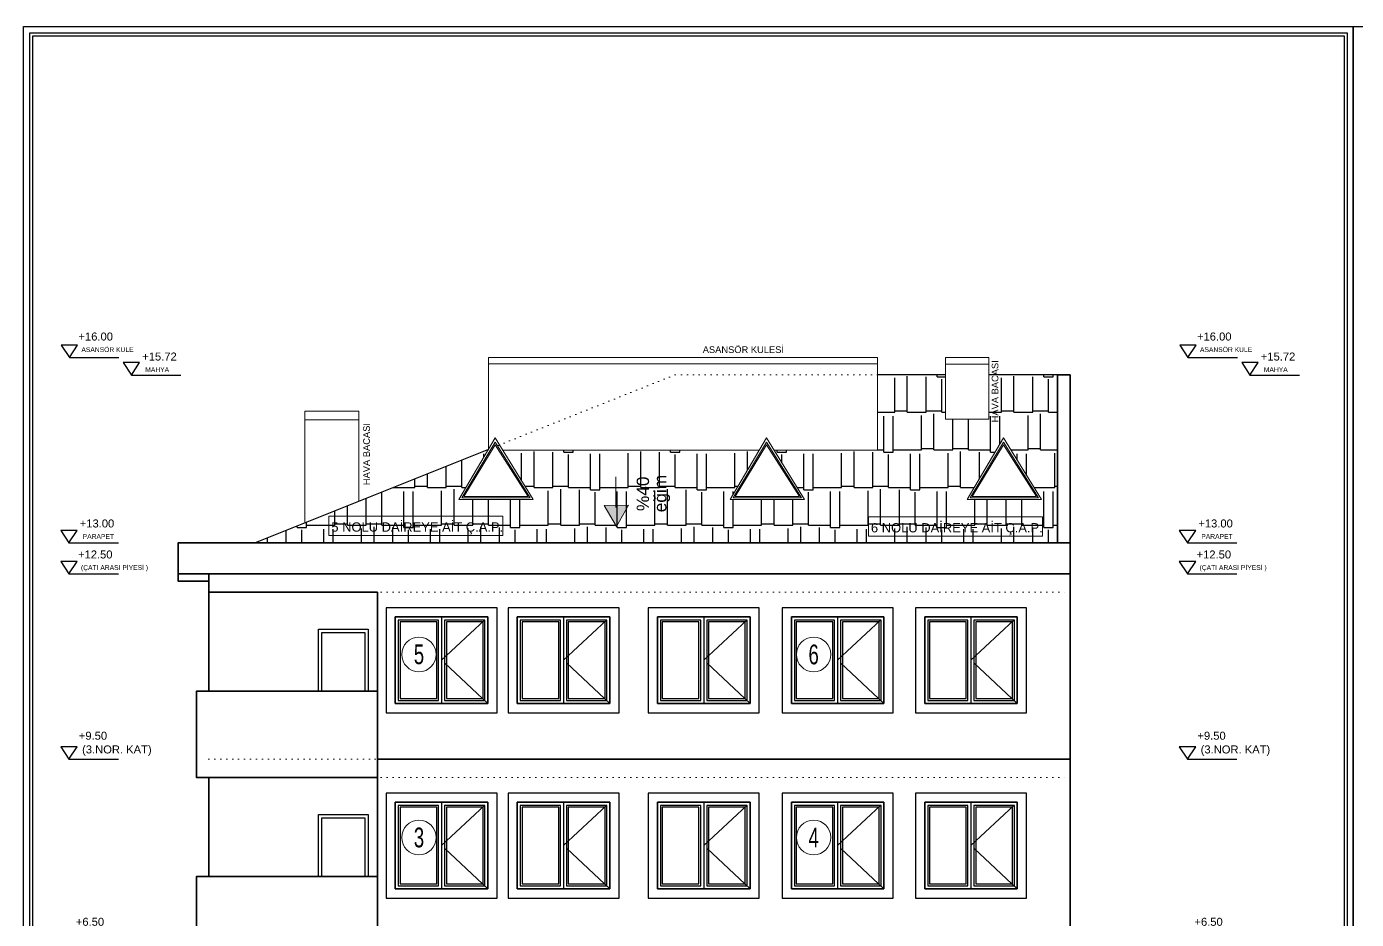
# Model space of a CAD drawing. Extents: x 386248 to 427517, y 4539405 to 4542296.
# Drawn here: x 412083 to 414237, y 4540850 to 4542296 of the extents above; entities that cross this region are included whole.
import ezdxf
from ezdxf.enums import TextEntityAlignment as Align

# ---------------------------------------------------------------- set-up
doc = ezdxf.new("R2010")
doc.units = 0
for name, pattern in [('DOT2', [3.175, 0, -3.175]), ('DUZ', [0]), ('HIDDEN', [9.525, 6.35, -3.175])]:
    doc.linetypes.add(name, pattern=pattern)
for name, color, linetype, lineweight in [('color8', 8, 'Continuous', 15), ('DUVAR', 4, 'Continuous', 35), ('GÖRÜNÜŞ', 9, 'Continuous', 30), ('GÖRÜNÜŞLER', 43, 'Continuous', 30), ('ince', 203, 'DUZ', 20), ('kapı', 233, 'Continuous', 25), ('KOTLAR', 63, 'Continuous', 30), ('MERDIVEN', 161, 'Continuous', 15), ('MIMARI', 2, 'Continuous', 20), ('tarama2', 8, 'Continuous', 25), ('TEFRİŞ', 103, 'Continuous', 18), ('YAZI', 7, 'Continuous', 25), ('YAZILAR', 1, 'Continuous', 30), ('ÇATI', 42, 'Continuous', 30)]:
    doc.layers.add(name, color=color, linetype=linetype, lineweight=lineweight)
for name, color, linetype in [('DIM', 7, 'Continuous'), ('DVAR', 24, 'Continuous'), ('pencere', 7, 'Continuous')]:
    doc.layers.add(name, color=color, linetype=linetype)
doc.styles.get("Standard").update_dxf_attribs({"font": 'arial.ttf'})
doc.styles.add('UNIV', font='', dxfattribs={"width": 0.7})
doc.styles.get('UNIV').set_extended_font_data('Comic Sans MS')

# ---------------------------------------------------------------- blocks, each defined once
blk = doc.blocks.new('G$C086A00F8')
blk.add_line((18.9, 80.4), (18.9, 30.3))
blk.add_lwpolyline([(39.4, 34.1), (19.7, 0), (0, 34)], close=True)
for points in [[(19.7, 0), (39.4, 34.1), (0, 34)], [(39.4, 34.1), (0, 34), (19.7, 0), (39.4, 34.1)], [(0, 34), (19.7, 0), (39.4, 34.1), (0, 34)]]:
    blk.add_solid(points)
for s, p in [('%40', (72.5, 24.7)), ('eğim', (100.6, 22.8))]:
    blk.add_text(s, height=20, rotation=90).set_placement(p)
blk = doc.blocks.new('AKS-NO')
blk.add_circle((0, 0), 35)
at = {"color": 7, "style": 'UNIV', "width": 0.7}
blk.add_attdef('AKS-NO', text='', height=40, dxfattribs=at).set_placement((0, 0), align=Align.MIDDLE)
blk = doc.blocks.new('KOT KE')
at = {"layer": 'GÖRÜNÜŞLER'}
for p, q in [((447067, 4403103.2), (447080.3, 4403083.2)), ((447093.6, 4403103.2), (447067, 4403103.2)), ((447080.3, 4403083.2), (447093.6, 4403103.2)), ((447080.3, 4403083.2), (447160.3, 4403083.2))]:
    blk.add_line(p, q, dxfattribs=at)
blk = doc.blocks.new('KOKKK')
at = {"layer": 'GÖRÜNÜŞLER'}
for p in [(-48634.8, 135792.5), (-48534.4, 135764.2), (-48635.5, 135492.5), (-48635.5, 135442.5), (-48635.5, 135142.5), (-48635.5, 134842.5), (-48635.5, 134542.5), (-48635.5, 134212.5), (-48631.5, 134192.5), (-48634.8, 133912.5), (-48634.8, 133852.5)]:
    blk.add_blockref('KOT KE', p, dxfattribs=at)
at = {"layer": 'GÖRÜNÜŞLER', "xscale": -1, "rotation": 180}
blk.add_blockref('KOT KE', (-48634.8, 8939998.9), dxfattribs=at)
at = {"layer": 'KOTLAR', "color": 1, "linetype": 'Continuous'}
for s, height, p in [('+16.00', 12.96, (398460.2, 4538903.2)), ('ASANSÖR KULE', 7.776, (398465, 4538884.6)), ('+15.72', 12.96, (398563.5, 4538870.8)), ('MAHYA', 7.78, (398568.4, 4538852.3)), ('+13.00', 12.96, (398462.3, 4538600.6)), ('PARAPET', 7.78, (398467.1, 4538582.1)), ('+12.50', 12.96, (398459.5, 4538550.4)), ('(ÇATI ARASI PİYESİ )', 7.776, (398464.3, 4538531.8)), ('+9.50', 12.96, (398460.8, 4538257)), ('(3.NOR. KAT)', 12.96, (398466.1, 4538234.8)), ('+6.50', 12.96, (398456, 4537955.8)), ('(2.NOR. KAT)', 12.96, (398461.3, 4537933.7)), ('+3.50', 12.96, (398458.7, 4537655.3)), ('(1.NOR. KAT)', 12.96, (398464, 4537633.2)), ('+0.20', 12.96, (398457.2, 4537316.1)), ('(ZEMİN KAT)', 7.776, (398462, 4537301.5)), ('-2.80', 12.96, (398460.2, 4537022.8)), ('(1.BODRUM KAT)', 7.776, (398465.1, 4537004.2)), ('-3.40', 12.96, (398460.2, 4536962.8)), ('TEMEL ALTI', 7.78, (398465.1, 4536944.2)), ('-3.60', 12.96, (398460.2, 4536919.4)), ('HAFRİYAT KOTU', 7.776, (398465.1, 4536902.5))]:
    blk.add_text(s, height=height, rotation=360, dxfattribs=at).set_placement(p)
at = {"layer": 'YAZI', "color": 20, "linetype": 'Continuous'}
for s, p in [('%%p0.00', (398469.2, 4537279.1)), ('161.18', (398471.1, 4537259.1))]:
    blk.add_text(s, height=12.44, dxfattribs=at).set_placement(p)

msp = doc.modelspace()

# ---------------------------------------------------------------- hatches: boundary and pattern name
at = {"layer": 'tarama2'}
h = msp.add_hatch(dxfattribs=at)
h.set_pattern_fill('AR-RSHKE', color=16, scale=0.2, angle=360)
h.set_pattern_definition([(360, (10856.12, -31.57), (129.54, 60.96), [30.48, -25.4, 35.56, -15.24, 45.72, -20.32]), (360, (10886.6, -29.03), (129.54, 60.96), [25.4, -96.52, 20.32, -30.48]), (360, (10947.56, -35.38), (129.54, 60.96), [15.24, -157.48]), (90, (10856.12, -31.568), (-43.18, 60.96), [58.42, -185.42]), (90, (10886.6, -31.568), (-43.18, 60.96), [57.15, -186.69]), (90, (10912, -31.568), (-43.18, 60.96), [53.34, -190.5]), (90, (10947.56, -35.378), (-43.18, 60.96), [58.42, -185.42]), (90, (10962.8, -35.378), (-43.18, 60.96), [58.42, -185.42]), (90, (11008.52, -31.568), (-43.18, 60.96), [55.88, -187.96])])
h.paths.add_polyline_path([(413461.526, 4541732.014), (413461.526, 4541610.014), (413293.948, 4541610.014), (413342.933, 4541530.014), (413222.933, 4541530.014), (413270.024, 4541610.014), (412854.618, 4541610.014), (412903.604, 4541530.014), (412783.604, 4541530.014), (412831.326, 4541611.087), (412621.526, 4541527.167), (412534.068, 4541492.184), (412453.644, 4541460.014), (413753.139, 4541460.014), (413753.139, 4541732.014), (413641.526, 4541732.014), (413641.526, 4541660.014), (413571.526, 4541660.014), (413571.526, 4541732.014)])
h.paths.add_polyline_path([(413606.74, 4541530.014), (413665.557, 4541629.934), (413726.74, 4541530.014)], flags=16)
h.paths.add_polyline_path([(413611.594, 4541533.014), (413665.557, 4541623.226), (413721.886, 4541533.014)], flags=0)
h.paths.add_polyline_path([(413614.83, 4541535.014), (413665.557, 4541618.754), (413718.65, 4541535.014)], flags=0)

# ---------------------------------------------------------------- linework, layer by layer
at = {"layer": 'color8'}
for p, q in [((412842.42, 4541629.934), (412783.604, 4541530.014)), ((412842.42, 4541629.934), (412903.604, 4541530.014)), ((413281.75, 4541629.934), (413222.933, 4541530.014)), ((413281.75, 4541629.934), (413342.933, 4541530.014)), ((413665.557, 4541629.934), (413606.74, 4541530.014)), ((413665.557, 4541629.934), (413726.74, 4541530.014)), ((412842.42, 4541623.226), (412788.458, 4541533.014)), ((412842.42, 4541618.754), (412791.694, 4541535.014)), ((412842.42, 4541623.226), (412898.75, 4541533.014)), ((412842.42, 4541618.754), (412895.514, 4541535.014)), ((413281.75, 4541623.226), (413227.788, 4541533.014)), ((413281.75, 4541618.754), (413231.024, 4541535.014)), ((413281.75, 4541623.226), (413338.079, 4541533.014)), ((413281.75, 4541618.754), (413334.843, 4541535.014)), ((413665.557, 4541623.226), (413611.594, 4541533.014)), ((413665.557, 4541618.754), (413614.83, 4541535.014)), ((413665.557, 4541623.226), (413721.886, 4541533.014)), ((413665.557, 4541618.754), (413718.65, 4541535.014)), ((412903.604, 4541530.014), (412783.604, 4541530.014)), ((412898.75, 4541533.014), (412788.458, 4541533.014)), ((412895.514, 4541535.014), (412791.694, 4541535.014)), ((413342.933, 4541530.014), (413222.933, 4541530.014)), ((413338.079, 4541533.014), (413227.788, 4541533.014)), ((413334.843, 4541535.014), (413231.024, 4541535.014)), ((413726.74, 4541530.014), (413606.74, 4541530.014)), ((413721.886, 4541533.014), (413611.594, 4541533.014)), ((413718.65, 4541535.014), (413614.83, 4541535.014))]:
    msp.add_line(p, q, dxfattribs=at)
at = {"layer": 'DUVAR'}
for p, q in [((413773.139, 4541732.014), (413753.139, 4541732.014)), ((413753.139, 4541732.014), (413753.139, 4541460.014)), ((413773.139, 4541410.014), (413773.139, 4541732.014)), ((412378.644, 4541410.014), (413773.139, 4541410.014)), ((412378.644, 4541410.014), (412378.644, 4541220.014)), ((413773.139, 4541410.014), (413773.139, 4541110.014)), ((412651.526, 4541110.014), (413773.139, 4541110.014)), ((413773.139, 4541110.014), (413773.139, 4540810.014)), ((412378.644, 4541080.014), (412378.644, 4540920.014))]:
    msp.add_line(p, q, dxfattribs=at)
for points in [[(413773.139, 4541410.014), (413773.139, 4541460.014), (412328.644, 4541460.014), (412328.644, 4541410.014)], [(412378.644, 4541410.014), (412328.644, 4541410.014), (412328.644, 4541398.014), (412378.644, 4541398.014)], [(412378.644, 4541380.014), (412651.526, 4541380.014), (412651.526, 4541220.014)], [(412651.526, 4541080.014), (412651.526, 4541220.014), (412358.644, 4541220.014), (412358.644, 4541080.014), (412378.644, 4541080.014)], [(412378.644, 4541080.014), (412651.526, 4541080.014), (412651.526, 4540920.014)], [(412651.526, 4540780.014), (412651.526, 4540920.014), (412358.644, 4540920.014), (412358.644, 4540780.014), (412378.644, 4540780.014)]]:
    msp.add_lwpolyline(points, dxfattribs=at)
at = {"layer": 'DVAR'}
for points in [[(412845.505, 4541355.014), (412665.52, 4541355.014), (412665.52, 4541185.014), (412845.505, 4541185.014)], [(413043.005, 4541355.014), (412863.02, 4541355.014), (412863.02, 4541185.014), (413043.005, 4541185.014)], [(413270.005, 4541355.014), (413090.02, 4541355.014), (413090.02, 4541185.014), (413270.005, 4541185.014)], [(413486.896, 4541355.014), (413306.911, 4541355.014), (413306.911, 4541185.014), (413486.896, 4541185.014)], [(413702.805, 4541355.014), (413522.82, 4541355.014), (413522.82, 4541185.014), (413702.805, 4541185.014)], [(412830.505, 4541340.014), (412680.52, 4541340.014), (412680.52, 4541200.014), (412830.505, 4541200.014)], [(413028.005, 4541340.014), (412878.02, 4541340.014), (412878.02, 4541200.014), (413028.005, 4541200.014)], [(413255.005, 4541340.014), (413105.02, 4541340.014), (413105.02, 4541200.014), (413255.005, 4541200.014)], [(413471.896, 4541340.014), (413321.911, 4541340.014), (413321.911, 4541200.014), (413471.896, 4541200.014)], [(413687.805, 4541340.014), (413537.82, 4541340.014), (413537.82, 4541200.014), (413687.805, 4541200.014)], [(412845.505, 4541055.014), (412665.52, 4541055.014), (412665.52, 4540885.014), (412845.505, 4540885.014)], [(413043.005, 4541055.014), (412863.02, 4541055.014), (412863.02, 4540885.014), (413043.005, 4540885.014)], [(413270.005, 4541055.014), (413090.02, 4541055.014), (413090.02, 4540885.014), (413270.005, 4540885.014)], [(413486.896, 4541055.014), (413306.911, 4541055.014), (413306.911, 4540885.014), (413486.896, 4540885.014)], [(413702.805, 4541055.014), (413522.82, 4541055.014), (413522.82, 4540885.014), (413702.805, 4540885.014)], [(412830.505, 4541040.014), (412680.52, 4541040.014), (412680.52, 4540900.014), (412830.505, 4540900.014)], [(413028.005, 4541040.014), (412878.02, 4541040.014), (412878.02, 4540900.014), (413028.005, 4540900.014)], [(413255.005, 4541040.014), (413105.02, 4541040.014), (413105.02, 4540900.014), (413255.005, 4540900.014)], [(413471.896, 4541040.014), (413321.911, 4541040.014), (413321.911, 4540900.014), (413471.896, 4540900.014)], [(413687.805, 4541040.014), (413537.82, 4541040.014), (413537.82, 4540900.014), (413687.805, 4540900.014)]]:
    msp.add_lwpolyline(points, close=True, dxfattribs=at)
at = {"layer": 'ince'}
for p, q in [((412831.526, 4541760.014), (413461.526, 4541760.014)), ((412831.526, 4541760.014), (412831.526, 4541611.167)), ((413461.526, 4541610.014), (413461.526, 4541760.014)), ((412831.526, 4541750.014), (413461.526, 4541750.014)), ((413270.024, 4541610.014), (412854.618, 4541610.014)), ((413461.526, 4541610.014), (413293.948, 4541610.014))]:
    msp.add_line(p, q, dxfattribs=at)
at = {"layer": 'ince', "linetype": 'DOT2', "ltscale": 3}
for p, q in [((412378.644, 4541410.014), (413773.139, 4541410.014)), ((412378.644, 4541410.014), (413773.139, 4541410.014)), ((412378.644, 4541410.014), (413773.139, 4541410.014)), ((412378.644, 4541380.014), (413773.139, 4541380.014)), ((412378.644, 4541110.014), (413773.139, 4541110.014)), ((412378.644, 4541080.014), (413773.139, 4541080.014))]:
    msp.add_line(p, q, dxfattribs=at)
at = {"layer": 'ince'}
for points in [[(413571.526, 4541760.014), (413641.526, 4541760.014), (413641.526, 4541660.014), (413571.526, 4541660.014)], [(413571.526, 4541760.014), (413641.526, 4541760.014), (413641.526, 4541749.171), (413571.526, 4541749.171)], [(412534.068, 4541673.079), (412621.526, 4541673.079), (412621.526, 4541659.4), (412534.068, 4541659.4)]]:
    msp.add_lwpolyline(points, close=True, dxfattribs=at)
at = {"layer": 'ince', "color": 251, "linetype": 'DOT2', "ltscale": 3}
msp.add_lwpolyline([(413461.526, 4541732.014), (413133.644, 4541732.014), (412831.526, 4541611.426)], dxfattribs=at)
at = {"layer": 'ince'}
msp.add_lwpolyline([(412534.068, 4541492.184), (412534.068, 4541673.079), (412621.526, 4541673.079), (412621.526, 4541527.167)], dxfattribs=at)
at = {"layer": 'kapı'}
for points in [[(412556.346, 4541220.014), (412556.346, 4541320.014), (412636.346, 4541320.014), (412636.346, 4541220.014)], [(412561.346, 4541220.014), (412561.346, 4541315.014), (412631.346, 4541315.014), (412631.346, 4541220.014)], [(412556.346, 4540920.014), (412556.346, 4541020.014), (412636.346, 4541020.014), (412636.346, 4540920.014)], [(412561.346, 4540920.014), (412561.346, 4541015.014), (412631.346, 4541015.014), (412631.346, 4540920.014)]]:
    msp.add_lwpolyline(points, dxfattribs=at)
at = {"layer": 'MIMARI'}
for points in [[(412573.03, 4541503.366), (412854.534, 4541503.366), (412854.534, 4541471.867), (412573.03, 4541471.867)], [(413446.888, 4541502.13), (413728.392, 4541502.13), (413728.392, 4541470.631), (413446.888, 4541470.631)]]:
    msp.add_lwpolyline(points, close=True, dxfattribs=at)
at = {"layer": 'pencere', "color": 7}
for p, q in [((412680.505, 4541340.014), (412680.52, 4541340.014)), ((412680.505, 4541200.014), (412680.505, 4541340.014)), ((412680.52, 4541340.014), (412680.52, 4541200.014)), ((412680.52, 4541340.014), (412755.446, 4541340.014)), ((412685.348, 4541335.014), (412685.351, 4541335.014)), ((412685.348, 4541335.014), (412685.348, 4541205.014)), ((412685.351, 4541335.014), (412685.351, 4541205.014)), ((412750.617, 4541335.014), (412685.351, 4541335.014)), ((412688.248, 4541332.014), (412688.253, 4541332.014)), ((412688.248, 4541332.014), (412688.248, 4541208.014)), ((412688.253, 4541332.014), (412688.253, 4541208.014)), ((412747.723, 4541332.014), (412688.253, 4541332.014)), ((412747.723, 4541208.014), (412747.723, 4541332.014)), ((412750.617, 4541205.014), (412750.617, 4541335.014)), ((412755.446, 4541340.014), (412755.446, 4541200.014)), ((412755.446, 4541340.014), (412830.505, 4541340.014)), ((412760.274, 4541335.014), (412760.277, 4541335.014)), ((412760.274, 4541335.014), (412760.274, 4541205.014)), ((412760.277, 4541335.014), (412760.277, 4541205.014)), ((412825.692, 4541335.014), (412760.277, 4541335.014)), ((412763.174, 4541332.014), (412763.178, 4541332.014)), ((412763.174, 4541332.014), (412763.174, 4541208.014)), ((412763.178, 4541332.014), (412763.178, 4541208.014)), ((412822.797, 4541332.014), (412763.178, 4541332.014)), ((412822.797, 4541208.014), (412822.797, 4541332.014)), ((412825.692, 4541205.014), (412825.692, 4541335.014)), ((412830.505, 4541340.014), (412830.505, 4541200.014)), ((412878.005, 4541340.014), (412878.02, 4541340.014)), ((412878.005, 4541200.014), (412878.005, 4541340.014)), ((412878.02, 4541340.014), (412878.02, 4541200.014)), ((412878.02, 4541340.014), (412952.946, 4541340.014)), ((412882.848, 4541335.014), (412882.851, 4541335.014)), ((412882.848, 4541335.014), (412882.848, 4541205.014)), ((412882.851, 4541335.014), (412882.851, 4541205.014)), ((412948.117, 4541335.014), (412882.851, 4541335.014)), ((412885.748, 4541332.014), (412885.753, 4541332.014)), ((412885.748, 4541332.014), (412885.748, 4541208.014)), ((412885.753, 4541332.014), (412885.753, 4541208.014)), ((412945.223, 4541332.014), (412885.753, 4541332.014)), ((412945.223, 4541208.014), (412945.223, 4541332.014)), ((412948.117, 4541205.014), (412948.117, 4541335.014)), ((412952.946, 4541340.014), (412952.946, 4541200.014)), ((412952.946, 4541340.014), (413028.005, 4541340.014)), ((412957.774, 4541335.014), (412957.777, 4541335.014)), ((412957.774, 4541335.014), (412957.774, 4541205.014)), ((412957.777, 4541335.014), (412957.777, 4541205.014)), ((413023.192, 4541335.014), (412957.777, 4541335.014)), ((412960.674, 4541332.014), (412960.678, 4541332.014)), ((412960.674, 4541332.014), (412960.674, 4541208.014)), ((412960.678, 4541332.014), (412960.678, 4541208.014)), ((413020.297, 4541332.014), (412960.678, 4541332.014)), ((413020.297, 4541208.014), (413020.297, 4541332.014)), ((413023.192, 4541205.014), (413023.192, 4541335.014)), ((413028.005, 4541340.014), (413028.005, 4541200.014)), ((413105.005, 4541340.014), (413105.02, 4541340.014)), ((413105.005, 4541200.014), (413105.005, 4541340.014)), ((413105.02, 4541340.014), (413105.02, 4541200.014)), ((413105.02, 4541340.014), (413179.946, 4541340.014)), ((413109.848, 4541335.014), (413109.851, 4541335.014)), ((413109.848, 4541335.014), (413109.848, 4541205.014)), ((413109.851, 4541335.014), (413109.851, 4541205.014)), ((413175.117, 4541335.014), (413109.851, 4541335.014)), ((413112.748, 4541332.014), (413112.753, 4541332.014)), ((413112.748, 4541332.014), (413112.748, 4541208.014)), ((413112.753, 4541332.014), (413112.753, 4541208.014)), ((413172.223, 4541332.014), (413112.753, 4541332.014)), ((413172.223, 4541208.014), (413172.223, 4541332.014)), ((413175.117, 4541205.014), (413175.117, 4541335.014)), ((413179.946, 4541340.014), (413179.946, 4541200.014)), ((413179.946, 4541340.014), (413255.005, 4541340.014)), ((413184.774, 4541335.014), (413184.777, 4541335.014)), ((413184.774, 4541335.014), (413184.774, 4541205.014)), ((413184.777, 4541335.014), (413184.777, 4541205.014)), ((413250.192, 4541335.014), (413184.777, 4541335.014)), ((413187.674, 4541332.014), (413187.678, 4541332.014)), ((413187.674, 4541332.014), (413187.674, 4541208.014)), ((413187.678, 4541332.014), (413187.678, 4541208.014)), ((413247.297, 4541332.014), (413187.678, 4541332.014)), ((413247.297, 4541208.014), (413247.297, 4541332.014)), ((413250.192, 4541205.014), (413250.192, 4541335.014)), ((413255.005, 4541340.014), (413255.005, 4541200.014)), ((413321.896, 4541340.014), (413321.911, 4541340.014)), ((413321.896, 4541200.014), (413321.896, 4541340.014)), ((413321.911, 4541340.014), (413321.911, 4541200.014)), ((413321.911, 4541340.014), (413396.837, 4541340.014)), ((413326.739, 4541335.014), (413326.742, 4541335.014)), ((413326.739, 4541335.014), (413326.739, 4541205.014)), ((413326.742, 4541335.014), (413326.742, 4541205.014)), ((413392.008, 4541335.014), (413326.742, 4541335.014)), ((413329.639, 4541332.014), (413329.644, 4541332.014)), ((413329.639, 4541332.014), (413329.639, 4541208.014)), ((413329.644, 4541332.014), (413329.644, 4541208.014)), ((413389.114, 4541332.014), (413329.644, 4541332.014)), ((413389.114, 4541208.014), (413389.114, 4541332.014)), ((413392.008, 4541205.014), (413392.008, 4541335.014)), ((413396.837, 4541340.014), (413396.837, 4541200.014)), ((413396.837, 4541340.014), (413471.896, 4541340.014)), ((413401.665, 4541335.014), (413401.668, 4541335.014)), ((413401.665, 4541335.014), (413401.665, 4541205.014)), ((413401.668, 4541335.014), (413401.668, 4541205.014)), ((413467.083, 4541335.014), (413401.668, 4541335.014)), ((413404.565, 4541332.014), (413404.569, 4541332.014)), ((413404.565, 4541332.014), (413404.565, 4541208.014)), ((413404.569, 4541332.014), (413404.569, 4541208.014)), ((413464.188, 4541332.014), (413404.569, 4541332.014)), ((413464.188, 4541208.014), (413464.188, 4541332.014)), ((413467.083, 4541205.014), (413467.083, 4541335.014)), ((413471.896, 4541340.014), (413471.896, 4541200.014)), ((413537.805, 4541340.014), (413537.82, 4541340.014)), ((413537.805, 4541200.014), (413537.805, 4541340.014)), ((413537.82, 4541340.014), (413537.82, 4541200.014)), ((413537.82, 4541340.014), (413612.746, 4541340.014)), ((413542.648, 4541335.014), (413542.651, 4541335.014)), ((413542.648, 4541335.014), (413542.648, 4541205.014)), ((413542.651, 4541335.014), (413542.651, 4541205.014)), ((413607.917, 4541335.014), (413542.651, 4541335.014)), ((413545.548, 4541332.014), (413545.553, 4541332.014)), ((413545.548, 4541332.014), (413545.548, 4541208.014)), ((413545.553, 4541332.014), (413545.553, 4541208.014)), ((413605.023, 4541332.014), (413545.553, 4541332.014)), ((413605.023, 4541208.014), (413605.023, 4541332.014)), ((413607.917, 4541205.014), (413607.917, 4541335.014)), ((413612.746, 4541340.014), (413612.746, 4541200.014)), ((413612.746, 4541340.014), (413687.805, 4541340.014)), ((413617.574, 4541335.014), (413617.577, 4541335.014)), ((413617.574, 4541335.014), (413617.574, 4541205.014)), ((413617.577, 4541335.014), (413617.577, 4541205.014)), ((413682.992, 4541335.014), (413617.577, 4541335.014)), ((413620.474, 4541332.014), (413620.478, 4541332.014)), ((413620.474, 4541332.014), (413620.474, 4541208.014)), ((413620.478, 4541332.014), (413620.478, 4541208.014)), ((413680.098, 4541332.014), (413620.478, 4541332.014)), ((413680.098, 4541208.014), (413680.098, 4541332.014)), ((413682.992, 4541205.014), (413682.992, 4541335.014)), ((413687.805, 4541340.014), (413687.805, 4541200.014)), ((412680.52, 4541200.014), (412680.505, 4541200.014)), ((412755.446, 4541200.014), (412680.52, 4541200.014)), ((412685.351, 4541205.014), (412685.348, 4541205.014)), ((412685.351, 4541205.014), (412750.617, 4541205.014)), ((412688.253, 4541208.014), (412688.248, 4541208.014)), ((412688.253, 4541208.014), (412747.723, 4541208.014)), ((412830.505, 4541200.014), (412755.446, 4541200.014)), ((412760.277, 4541205.014), (412760.274, 4541205.014)), ((412760.277, 4541205.014), (412825.692, 4541205.014)), ((412763.178, 4541208.014), (412763.174, 4541208.014)), ((412763.178, 4541208.014), (412822.797, 4541208.014)), ((412878.02, 4541200.014), (412878.005, 4541200.014)), ((412952.946, 4541200.014), (412878.02, 4541200.014)), ((412882.851, 4541205.014), (412882.848, 4541205.014)), ((412882.851, 4541205.014), (412948.117, 4541205.014)), ((412885.753, 4541208.014), (412885.748, 4541208.014)), ((412885.753, 4541208.014), (412945.223, 4541208.014)), ((413028.005, 4541200.014), (412952.946, 4541200.014)), ((412957.777, 4541205.014), (412957.774, 4541205.014)), ((412957.777, 4541205.014), (413023.192, 4541205.014)), ((412960.678, 4541208.014), (412960.674, 4541208.014)), ((412960.678, 4541208.014), (413020.297, 4541208.014)), ((413105.02, 4541200.014), (413105.005, 4541200.014)), ((413179.946, 4541200.014), (413105.02, 4541200.014)), ((413109.851, 4541205.014), (413109.848, 4541205.014)), ((413109.851, 4541205.014), (413175.117, 4541205.014)), ((413112.753, 4541208.014), (413112.748, 4541208.014)), ((413112.753, 4541208.014), (413172.223, 4541208.014)), ((413255.005, 4541200.014), (413179.946, 4541200.014)), ((413184.777, 4541205.014), (413184.774, 4541205.014)), ((413184.777, 4541205.014), (413250.192, 4541205.014)), ((413187.678, 4541208.014), (413187.674, 4541208.014)), ((413187.678, 4541208.014), (413247.297, 4541208.014)), ((413321.911, 4541200.014), (413321.896, 4541200.014)), ((413396.837, 4541200.014), (413321.911, 4541200.014)), ((413326.742, 4541205.014), (413326.739, 4541205.014)), ((413326.742, 4541205.014), (413392.008, 4541205.014)), ((413329.644, 4541208.014), (413329.639, 4541208.014)), ((413329.644, 4541208.014), (413389.114, 4541208.014)), ((413471.896, 4541200.014), (413396.837, 4541200.014)), ((413401.668, 4541205.014), (413401.665, 4541205.014)), ((413401.668, 4541205.014), (413467.083, 4541205.014)), ((413404.569, 4541208.014), (413404.565, 4541208.014)), ((413404.569, 4541208.014), (413464.188, 4541208.014)), ((413537.82, 4541200.014), (413537.805, 4541200.014)), ((413612.746, 4541200.014), (413537.82, 4541200.014)), ((413542.651, 4541205.014), (413542.648, 4541205.014)), ((413542.651, 4541205.014), (413607.917, 4541205.014)), ((413545.553, 4541208.014), (413545.548, 4541208.014)), ((413545.553, 4541208.014), (413605.023, 4541208.014)), ((413687.805, 4541200.014), (413612.746, 4541200.014)), ((413617.577, 4541205.014), (413617.574, 4541205.014)), ((413617.577, 4541205.014), (413682.992, 4541205.014)), ((413620.478, 4541208.014), (413620.474, 4541208.014)), ((413620.478, 4541208.014), (413680.098, 4541208.014)), ((412680.505, 4541040.014), (412680.52, 4541040.014)), ((412680.505, 4540900.014), (412680.505, 4541040.014)), ((412680.52, 4541040.014), (412680.52, 4540900.014)), ((412680.52, 4541040.014), (412755.446, 4541040.014)), ((412685.348, 4541035.014), (412685.351, 4541035.014)), ((412685.348, 4541035.014), (412685.348, 4540905.014)), ((412685.351, 4541035.014), (412685.351, 4540905.014)), ((412750.617, 4541035.014), (412685.351, 4541035.014)), ((412688.248, 4541032.014), (412688.253, 4541032.014)), ((412688.248, 4541032.014), (412688.248, 4540908.014)), ((412688.253, 4541032.014), (412688.253, 4540908.014)), ((412747.723, 4541032.014), (412688.253, 4541032.014)), ((412747.723, 4540908.014), (412747.723, 4541032.014)), ((412750.617, 4540905.014), (412750.617, 4541035.014)), ((412755.446, 4541040.014), (412755.446, 4540900.014)), ((412755.446, 4541040.014), (412830.505, 4541040.014)), ((412760.274, 4541035.014), (412760.277, 4541035.014)), ((412760.274, 4541035.014), (412760.274, 4540905.014)), ((412760.277, 4541035.014), (412760.277, 4540905.014)), ((412825.692, 4541035.014), (412760.277, 4541035.014)), ((412763.174, 4541032.014), (412763.178, 4541032.014)), ((412763.174, 4541032.014), (412763.174, 4540908.014)), ((412763.178, 4541032.014), (412763.178, 4540908.014)), ((412822.797, 4541032.014), (412763.178, 4541032.014)), ((412822.797, 4540908.014), (412822.797, 4541032.014)), ((412825.692, 4540905.014), (412825.692, 4541035.014)), ((412830.505, 4541040.014), (412830.505, 4540900.014)), ((412878.005, 4541040.014), (412878.02, 4541040.014)), ((412878.005, 4540900.014), (412878.005, 4541040.014)), ((412878.02, 4541040.014), (412878.02, 4540900.014)), ((412878.02, 4541040.014), (412952.946, 4541040.014)), ((412882.848, 4541035.014), (412882.851, 4541035.014)), ((412882.848, 4541035.014), (412882.848, 4540905.014)), ((412882.851, 4541035.014), (412882.851, 4540905.014)), ((412948.117, 4541035.014), (412882.851, 4541035.014)), ((412885.748, 4541032.014), (412885.753, 4541032.014)), ((412885.748, 4541032.014), (412885.748, 4540908.014)), ((412885.753, 4541032.014), (412885.753, 4540908.014)), ((412945.223, 4541032.014), (412885.753, 4541032.014)), ((412945.223, 4540908.014), (412945.223, 4541032.014)), ((412948.117, 4540905.014), (412948.117, 4541035.014)), ((412952.946, 4541040.014), (412952.946, 4540900.014)), ((412952.946, 4541040.014), (413028.005, 4541040.014)), ((412957.774, 4541035.014), (412957.777, 4541035.014)), ((412957.774, 4541035.014), (412957.774, 4540905.014)), ((412957.777, 4541035.014), (412957.777, 4540905.014)), ((413023.192, 4541035.014), (412957.777, 4541035.014)), ((412960.674, 4541032.014), (412960.678, 4541032.014)), ((412960.674, 4541032.014), (412960.674, 4540908.014)), ((412960.678, 4541032.014), (412960.678, 4540908.014)), ((413020.297, 4541032.014), (412960.678, 4541032.014)), ((413020.297, 4540908.014), (413020.297, 4541032.014)), ((413023.192, 4540905.014), (413023.192, 4541035.014)), ((413028.005, 4541040.014), (413028.005, 4540900.014)), ((413105.005, 4541040.014), (413105.02, 4541040.014)), ((413105.005, 4540900.014), (413105.005, 4541040.014)), ((413105.02, 4541040.014), (413105.02, 4540900.014)), ((413105.02, 4541040.014), (413179.946, 4541040.014)), ((413109.848, 4541035.014), (413109.851, 4541035.014)), ((413109.848, 4541035.014), (413109.848, 4540905.014)), ((413109.851, 4541035.014), (413109.851, 4540905.014)), ((413175.117, 4541035.014), (413109.851, 4541035.014)), ((413112.748, 4541032.014), (413112.753, 4541032.014)), ((413112.748, 4541032.014), (413112.748, 4540908.014)), ((413112.753, 4541032.014), (413112.753, 4540908.014)), ((413172.223, 4541032.014), (413112.753, 4541032.014)), ((413172.223, 4540908.014), (413172.223, 4541032.014)), ((413175.117, 4540905.014), (413175.117, 4541035.014)), ((413179.946, 4541040.014), (413179.946, 4540900.014)), ((413179.946, 4541040.014), (413255.005, 4541040.014)), ((413184.774, 4541035.014), (413184.777, 4541035.014)), ((413184.774, 4541035.014), (413184.774, 4540905.014)), ((413184.777, 4541035.014), (413184.777, 4540905.014)), ((413250.192, 4541035.014), (413184.777, 4541035.014)), ((413187.674, 4541032.014), (413187.678, 4541032.014)), ((413187.674, 4541032.014), (413187.674, 4540908.014)), ((413187.678, 4541032.014), (413187.678, 4540908.014)), ((413247.297, 4541032.014), (413187.678, 4541032.014)), ((413247.297, 4540908.014), (413247.297, 4541032.014)), ((413250.192, 4540905.014), (413250.192, 4541035.014)), ((413255.005, 4541040.014), (413255.005, 4540900.014)), ((413321.896, 4541040.014), (413321.911, 4541040.014)), ((413321.896, 4540900.014), (413321.896, 4541040.014)), ((413321.911, 4541040.014), (413321.911, 4540900.014)), ((413321.911, 4541040.014), (413396.837, 4541040.014)), ((413326.739, 4541035.014), (413326.742, 4541035.014)), ((413326.739, 4541035.014), (413326.739, 4540905.014)), ((413326.742, 4541035.014), (413326.742, 4540905.014)), ((413392.008, 4541035.014), (413326.742, 4541035.014)), ((413329.639, 4541032.014), (413329.644, 4541032.014)), ((413329.639, 4541032.014), (413329.639, 4540908.014)), ((413329.644, 4541032.014), (413329.644, 4540908.014)), ((413389.114, 4541032.014), (413329.644, 4541032.014)), ((413389.114, 4540908.014), (413389.114, 4541032.014)), ((413392.008, 4540905.014), (413392.008, 4541035.014)), ((413396.837, 4541040.014), (413396.837, 4540900.014)), ((413396.837, 4541040.014), (413471.896, 4541040.014)), ((413401.665, 4541035.014), (413401.668, 4541035.014)), ((413401.665, 4541035.014), (413401.665, 4540905.014)), ((413401.668, 4541035.014), (413401.668, 4540905.014)), ((413467.083, 4541035.014), (413401.668, 4541035.014)), ((413404.565, 4541032.014), (413404.569, 4541032.014)), ((413404.565, 4541032.014), (413404.565, 4540908.014)), ((413404.569, 4541032.014), (413404.569, 4540908.014)), ((413464.188, 4541032.014), (413404.569, 4541032.014)), ((413464.188, 4540908.014), (413464.188, 4541032.014)), ((413467.083, 4540905.014), (413467.083, 4541035.014)), ((413471.896, 4541040.014), (413471.896, 4540900.014)), ((413537.805, 4541040.014), (413537.82, 4541040.014)), ((413537.805, 4540900.014), (413537.805, 4541040.014)), ((413537.82, 4541040.014), (413537.82, 4540900.014)), ((413537.82, 4541040.014), (413612.746, 4541040.014)), ((413542.648, 4541035.014), (413542.651, 4541035.014)), ((413542.648, 4541035.014), (413542.648, 4540905.014)), ((413542.651, 4541035.014), (413542.651, 4540905.014)), ((413607.917, 4541035.014), (413542.651, 4541035.014)), ((413545.548, 4541032.014), (413545.553, 4541032.014)), ((413545.548, 4541032.014), (413545.548, 4540908.014)), ((413545.553, 4541032.014), (413545.553, 4540908.014)), ((413605.023, 4541032.014), (413545.553, 4541032.014)), ((413605.023, 4540908.014), (413605.023, 4541032.014)), ((413607.917, 4540905.014), (413607.917, 4541035.014)), ((413612.746, 4541040.014), (413612.746, 4540900.014)), ((413612.746, 4541040.014), (413687.805, 4541040.014)), ((413617.574, 4541035.014), (413617.577, 4541035.014)), ((413617.574, 4541035.014), (413617.574, 4540905.014)), ((413617.577, 4541035.014), (413617.577, 4540905.014)), ((413682.992, 4541035.014), (413617.577, 4541035.014)), ((413620.474, 4541032.014), (413620.478, 4541032.014)), ((413620.474, 4541032.014), (413620.474, 4540908.014)), ((413620.478, 4541032.014), (413620.478, 4540908.014)), ((413680.098, 4541032.014), (413620.478, 4541032.014)), ((413680.098, 4540908.014), (413680.098, 4541032.014)), ((413682.992, 4540905.014), (413682.992, 4541035.014)), ((413687.805, 4541040.014), (413687.805, 4540900.014)), ((412680.52, 4540900.014), (412680.505, 4540900.014)), ((412755.446, 4540900.014), (412680.52, 4540900.014)), ((412685.351, 4540905.014), (412685.348, 4540905.014)), ((412685.351, 4540905.014), (412750.617, 4540905.014)), ((412688.253, 4540908.014), (412688.248, 4540908.014)), ((412688.253, 4540908.014), (412747.723, 4540908.014)), ((412830.505, 4540900.014), (412755.446, 4540900.014)), ((412760.277, 4540905.014), (412760.274, 4540905.014)), ((412760.277, 4540905.014), (412825.692, 4540905.014)), ((412763.178, 4540908.014), (412763.174, 4540908.014)), ((412763.178, 4540908.014), (412822.797, 4540908.014)), ((412878.02, 4540900.014), (412878.005, 4540900.014)), ((412952.946, 4540900.014), (412878.02, 4540900.014)), ((412882.851, 4540905.014), (412882.848, 4540905.014)), ((412882.851, 4540905.014), (412948.117, 4540905.014)), ((412885.753, 4540908.014), (412885.748, 4540908.014)), ((412885.753, 4540908.014), (412945.223, 4540908.014)), ((413028.005, 4540900.014), (412952.946, 4540900.014)), ((412957.777, 4540905.014), (412957.774, 4540905.014)), ((412957.777, 4540905.014), (413023.192, 4540905.014)), ((412960.678, 4540908.014), (412960.674, 4540908.014)), ((412960.678, 4540908.014), (413020.297, 4540908.014)), ((413105.02, 4540900.014), (413105.005, 4540900.014)), ((413179.946, 4540900.014), (413105.02, 4540900.014)), ((413109.851, 4540905.014), (413109.848, 4540905.014)), ((413109.851, 4540905.014), (413175.117, 4540905.014)), ((413112.753, 4540908.014), (413112.748, 4540908.014)), ((413112.753, 4540908.014), (413172.223, 4540908.014)), ((413255.005, 4540900.014), (413179.946, 4540900.014)), ((413184.777, 4540905.014), (413184.774, 4540905.014)), ((413184.777, 4540905.014), (413250.192, 4540905.014)), ((413187.678, 4540908.014), (413187.674, 4540908.014)), ((413187.678, 4540908.014), (413247.297, 4540908.014)), ((413321.911, 4540900.014), (413321.896, 4540900.014)), ((413396.837, 4540900.014), (413321.911, 4540900.014)), ((413326.742, 4540905.014), (413326.739, 4540905.014)), ((413326.742, 4540905.014), (413392.008, 4540905.014)), ((413329.644, 4540908.014), (413329.639, 4540908.014)), ((413329.644, 4540908.014), (413389.114, 4540908.014)), ((413471.896, 4540900.014), (413396.837, 4540900.014)), ((413401.668, 4540905.014), (413401.665, 4540905.014)), ((413401.668, 4540905.014), (413467.083, 4540905.014)), ((413404.569, 4540908.014), (413404.565, 4540908.014)), ((413404.569, 4540908.014), (413464.188, 4540908.014)), ((413537.82, 4540900.014), (413537.805, 4540900.014)), ((413612.746, 4540900.014), (413537.82, 4540900.014)), ((413542.651, 4540905.014), (413542.648, 4540905.014)), ((413542.651, 4540905.014), (413607.917, 4540905.014)), ((413545.553, 4540908.014), (413545.548, 4540908.014)), ((413545.553, 4540908.014), (413605.023, 4540908.014)), ((413687.805, 4540900.014), (413612.746, 4540900.014)), ((413617.577, 4540905.014), (413617.574, 4540905.014)), ((413617.577, 4540905.014), (413682.992, 4540905.014)), ((413620.478, 4540908.014), (413620.474, 4540908.014)), ((413620.478, 4540908.014), (413680.098, 4540908.014))]:
    msp.add_line(p, q, dxfattribs=at)
at = {"layer": 'pencere', "color": 251, "linetype": 'HIDDEN', "ltscale": 15}
for points in [[(412755.446, 4541270.014), (412830.505, 4541340.014), (412830.505, 4541200.014), (412755.446, 4541270.014)], [(412952.946, 4541270.014), (413028.005, 4541340.014), (413028.005, 4541200.014), (412952.946, 4541270.014)], [(413179.946, 4541270.014), (413255.005, 4541340.014), (413255.005, 4541200.014), (413179.946, 4541270.014)], [(413396.837, 4541270.014), (413471.896, 4541340.014), (413471.896, 4541200.014), (413396.837, 4541270.014)], [(413612.746, 4541270.014), (413687.805, 4541340.014), (413687.805, 4541200.014), (413612.746, 4541270.014)], [(412755.446, 4540970.014), (412830.505, 4541040.014), (412830.505, 4540900.014), (412755.446, 4540970.014)], [(412952.946, 4540970.014), (413028.005, 4541040.014), (413028.005, 4540900.014), (412952.946, 4540970.014)], [(413179.946, 4540970.014), (413255.005, 4541040.014), (413255.005, 4540900.014), (413179.946, 4540970.014)], [(413396.837, 4540970.014), (413471.896, 4541040.014), (413471.896, 4540900.014), (413396.837, 4540970.014)], [(413612.746, 4540970.014), (413687.805, 4541040.014), (413687.805, 4540900.014), (413612.746, 4540970.014)]]:
    msp.add_lwpolyline(points, dxfattribs=at)
at = {"layer": 'YAZILAR', "color": 133, "ltscale": 5}
for points in [[(412078.398, 4542295.7), (414231.928, 4542295.7), (414231.928, 4539405.231), (412078.398, 4539405.231)], [(414231.928, 4542295.7), (416081.074, 4542295.7), (416081.074, 4539405.231), (414231.928, 4539405.231)], [(412088.398, 4542285.7), (414221.928, 4542285.7), (414221.928, 4539415.231), (412088.398, 4539415.231)], [(412093.398, 4542280.7), (414216.928, 4542280.7), (414216.928, 4539420.231), (412093.398, 4539420.231)]]:
    msp.add_lwpolyline(points, close=True, dxfattribs=at)
at = {"layer": 'ÇATI'}
for p, q in [((413571.526, 4541732.014), (413461.526, 4541732.014)), ((413753.139, 4541732.014), (413641.526, 4541732.014)), ((412831.526, 4541611.167), (412453.644, 4541460.014))]:
    msp.add_line(p, q, dxfattribs=at)

# ---------------------------------------------------------------- block references
at = {"layer": 'DIM'}
for p in [(13707.169, 2884.313), (15518.621, 2884.313)]:
    msp.add_blockref('KOKKK', p, dxfattribs=at)
at = {"layer": 'MERDIVEN'}
msp.add_blockref('G$C086A00F8', (413018.902, 4541486.72), dxfattribs=at)
at = {"layer": 'TEFRİŞ', "xscale": 0.7999999999883585, "yscale": 0.7999999998137355, "zscale": 0.7999999999992724}
for p, values in [((412718.825, 4541279.382), {'AKS-NO': '5'}), ((413357.958, 4541279.382), {'AKS-NO': '6'}), ((412718.825, 4540983.083), {'AKS-NO': '3'}), ((413357.958, 4540983.083), {'AKS-NO': '4'})]:
    msp.add_blockref('AKS-NO', p, dxfattribs=at).add_auto_attribs(values)

# ---------------------------------------------------------------- texts
at = {"layer": 'GÖRÜNÜŞ', "lineweight": 20}
for s, rotation, p in [('ASANSÖR KULESİ', 359.999996, (413178.34, 4541767.362)), ('HAVA BACASI', 89.999996, (413657.128, 4541655.037)), ('HAVA BACASI', 89.999996, (412639.258, 4541553.411))]:
    msp.add_text(s, height=10.8, rotation=rotation, dxfattribs=at).set_placement(p)
at = {"layer": 'MIMARI'}
for s, p in [('5 NOLU DAİREYE AİT Ç.A.P.', (412716.051, 4541478.154)), ('6 NOLU DAİREYE AİT Ç.A.P.', (413589.909, 4541476.918))]:
    msp.add_text(s, height=15, dxfattribs=at).set_placement(p, align=Align.CENTER)

doc.saveas('drawing.dxf')
